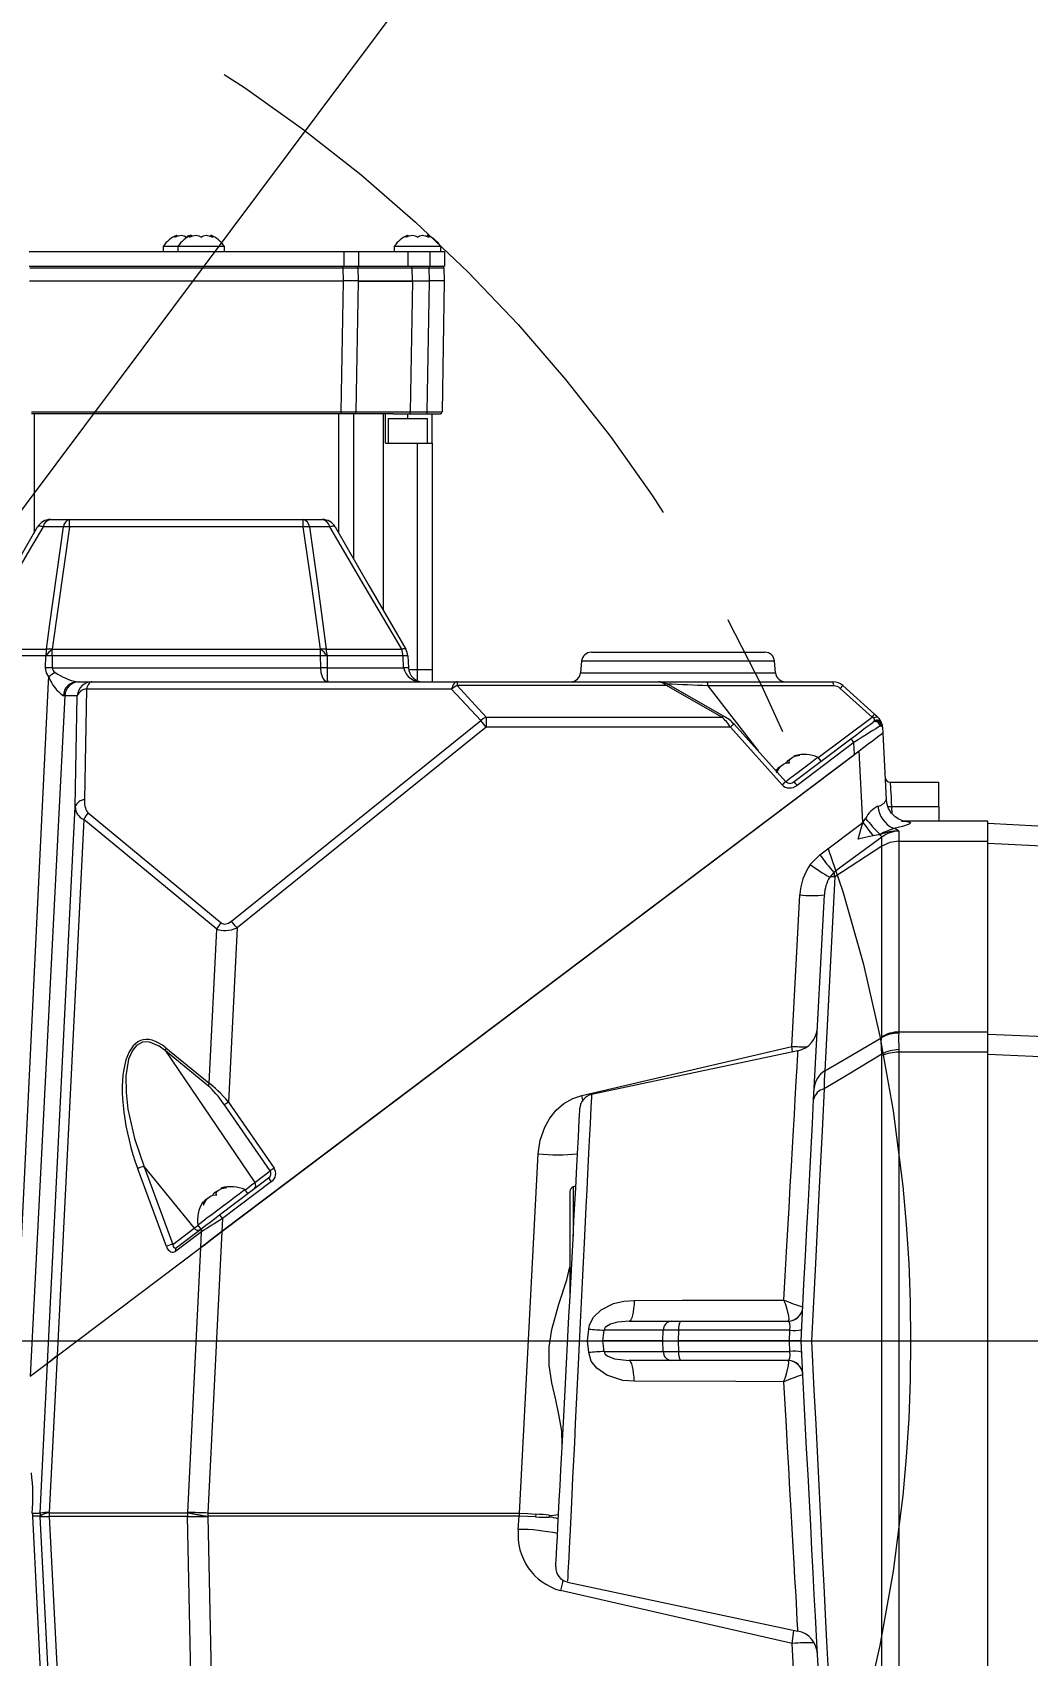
# Model space of a CAD drawing. Header units: millimetres. Extents: x 20 to 768, y 29 to 540.
# Drawn here: x 624.45 to 644.69, y 371.8 to 404.8 of the extents above; entities that cross this region are included whole.
import ezdxf

# ---------------------------------------------------------------- set-up
doc = ezdxf.new("R2010")
doc.units = ezdxf.units.MM
doc.linetypes.add('CENTERX2', pattern=[20.32, 12.7, -2.54, 2.54, -2.54])
doc.styles.add('SLDTEXTSTYLE0', font='TXT', dxfattribs={"width": 0.605})
doc.dimstyles.new('SLDDIMSTYLE1', dxfattribs={"dimtxt": 3.5, "dimasz": 3.5, "dimexe": 0, "dimexo": 0.0625, "dimgap": 0.875, "dimtad": 1, "dimtoh": 1, "dimdec": 4, "dimlfac": 10, "dimzin": 12, "dimdsep": 46, "dimtxsty": 'SLDTEXTSTYLE0', "dimsah": 1, "dimcen": 0.09, "dimadec": 1, "dimazin": 0, "dimtfac": 1, "dimtdec": 3, "dimtofl": 0, "dimtmove": 0, "dimatfit": 3, "dimfxl": 1, "dimfrac": 2, "dimtolj": 1, "dimtzin": 12, "dimarcsym": 0})
doc.dimstyles.new('SLDDIMSTYLE2', dxfattribs={"dimtxt": 3.5, "dimasz": 3.5, "dimexe": 0, "dimexo": 0.0625, "dimgap": 0.875, "dimtad": 1, "dimtoh": 1, "dimlfac": 10, "dimrnd": 1e-09, "dimzin": 12, "dimdsep": 46, "dimtxsty": 'SLDTEXTSTYLE0', "dimsah": 1, "dimcen": 0, "dimadec": 0, "dimazin": 0, "dimtfac": 1, "dimtdec": 3, "dimtofl": 0, "dimtmove": 0, "dimatfit": 3, "dimfxl": 1, "dimfrac": 2, "dimtolj": 1, "dimtzin": 12, "dimarcsym": 0})
doc.dimstyles.new('SLDDIMSTYLE3', dxfattribs={"dimtxt": 3.5, "dimasz": 3.5, "dimexe": 0, "dimexo": 0.0625, "dimgap": 0.875, "dimtad": 1, "dimtoh": 1, "dimlfac": 10, "dimrnd": 1e-09, "dimzin": 12, "dimdsep": 46, "dimtxsty": 'SLDTEXTSTYLE0', "dimsah": 1, "dimcen": 0, "dimadec": 0, "dimazin": 0, "dimtfac": 1, "dimtdec": 3, "dimtofl": 0, "dimtmove": 0, "dimatfit": 3, "dimfxl": 1, "dimfrac": 2, "dimtolj": 1, "dimtzin": 12, "dimarcsym": 0})

# ---------------------------------------------------------------- blocks, each defined once
blk = doc.blocks.new('*D16')
at = {"color": 7, "linetype": 'Continuous', "lineweight": 0, "transparency": 16777216}
for p, q in [((463.857, 404.246), (457.23, 405.414)), ((668.128, 378.198), (768.307, 378.198))]:
    blk.add_line(p, q, dxfattribs=at)
blk.add_arc((611.578, 378.198), 155.229, 0, 170, dxfattribs=at)
for points in [[(458.707, 405.154), (459.883, 408.494), (458.825, 408.693)], [(766.807, 378.198), (767.306, 381.704), (766.229, 381.692)]]:
    blk.add_solid(points, dxfattribs=at)
at = {"color": 7, "linetype": 'Continuous', "lineweight": 0, "transparency": 16777216, "char_height": 3.5, "attachment_point": 1, "rotation": 355, "style": 'SLDTEXTSTYLE0'}
for s, insert in [('170', (620.444, 537.784)), ('%%d', (628.434, 537.075))]:
    blk.add_mtext(s, dxfattribs=dict(at, insert=insert))
blk = doc.blocks.new('*D17')
at = {"color": 7, "linetype": 'Continuous', "lineweight": 0, "transparency": 16777216}
for p, q in [((668.128, 378.198), (767.702, 378.198)), ((463.857, 352.151), (457.826, 351.088))]:
    blk.add_line(p, q, dxfattribs=at)
blk.add_arc((611.578, 378.198), 154.624, 190, 0, dxfattribs=at)
for points in [[(766.202, 378.198), (765.624, 374.705), (766.701, 374.693)], [(459.303, 351.348), (459.421, 347.809), (460.479, 348.008)]]:
    blk.add_solid(points, dxfattribs=at)
at = {"color": 7, "linetype": 'Continuous', "lineweight": 0, "transparency": 16777216, "char_height": 3.5, "attachment_point": 1, "rotation": 5, "style": 'SLDTEXTSTYLE0'}
for s, insert in [('%%d', (627.595, 228.914)), ('170', (619.604, 228.225))]:
    blk.add_mtext(s, dxfattribs=dict(at, insert=insert))
blk = doc.blocks.new('*D18')
at = {"color": 7, "linetype": 'Continuous', "lineweight": 0, "transparency": 16777216}
blk.add_line((701.455, 498.291), (611.578, 378.198), dxfattribs=at)
blk.add_solid([(701.455, 498.291), (698.927, 495.811), (699.789, 495.166)], dxfattribs=at)
at = {"color": 7, "linetype": 'Continuous', "lineweight": 0, "transparency": 16777216, "char_height": 3.5, "attachment_point": 1, "rotation": 53.189, "style": 'SLDTEXTSTYLE0'}
for s, insert in [('1500', (650.717, 438.022)), ('R', (648.641, 435.249))]:
    blk.add_mtext(s, dxfattribs=dict(at, insert=insert))
blk = doc.blocks.new('*D19')
at = {"color": 7, "linetype": 'Continuous', "lineweight": 0, "transparency": 16777216}
for q in [(611.578, 378.198), (656.3, 316.032)]:
    blk.add_line((640.45, 338.064), q, dxfattribs=at)
blk.add_solid([(640.45, 338.064), (642.057, 334.909), (642.931, 335.538)], dxfattribs=at)
at = {"color": 7, "linetype": 'Continuous', "lineweight": 0, "transparency": 16777216, "char_height": 3.5, "attachment_point": 1, "rotation": 305.7305, "style": 'SLDTEXTSTYLE0'}
for s, insert in [('R', (649.988, 332.528)), ('494.4', (652.011, 329.716))]:
    blk.add_mtext(s, dxfattribs=dict(at, insert=insert))
blk = doc.blocks.new('SW_CENTERMARKSYMBOL_3')
at = {"color": 0, "linetype": 'Continuous', "lineweight": 0}
blk.add_line((0.7, 0), (56.55, 0), dxfattribs=at)

msp = doc.modelspace()

# ---------------------------------------------------------------- linework, layer by layer
at = {"color": 7, "linetype": 'Continuous', "lineweight": 15}
for p, q in [((627.381195, 400.654289), (627.381195, 400.675855)), ((627.681195, 400.654289), (627.681195, 400.675855)), ((628.07509, 400.675855), (628.07509, 400.65494)), ((632.081195, 400.654289), (632.081195, 400.675855)), ((632.475092, 400.675855), (632.475092, 400.65494)), ((624.378144, 400.348484), (630.778143, 400.348484)), ((627.103143, 400.448484), (627.103143, 400.348484)), ((627.403143, 400.448484), (627.103143, 400.448484)), ((627.403143, 400.448484), (627.403143, 400.348484)), ((628.353143, 400.448484), (627.403143, 400.448484)), ((628.353143, 400.348484), (628.353143, 400.448484)), ((630.778143, 400.348484), (630.778143, 400.048485)), ((630.778143, 400.348484), (631.078142, 400.348484)), ((631.078142, 400.348484), (631.078142, 400.048485)), ((631.078142, 400.348484), (632.078143, 400.348484)), ((631.803143, 400.448484), (631.803143, 400.348484)), ((632.753143, 400.448484), (631.803143, 400.448484)), ((632.078143, 400.348484), (632.078143, 400.048485)), ((632.078143, 400.348484), (632.528143, 400.348484)), ((632.528143, 400.348484), (632.528143, 400.048485)), ((632.528143, 400.348484), (632.828144, 400.348484)), ((632.753143, 400.348484), (632.753143, 400.448484)), ((632.828144, 400.348484), (632.828144, 400.048485)), ((624.378144, 400.048485), (630.778143, 400.048485)), ((630.766173, 400.009532), (624.390112, 400.009532)), ((630.766173, 400.009532), (630.766173, 400.048485)), ((630.772981, 399.749575), (630.766173, 400.009532)), ((630.778143, 400.048485), (631.078142, 400.048485)), ((631.066071, 400.009532), (631.072878, 399.749575)), ((631.078142, 400.048485), (632.078143, 400.048485)), ((632.078143, 400.048485), (632.528143, 400.048485)), ((632.165693, 400.009532), (632.165693, 400.048485)), ((632.165693, 400.009532), (632.172501, 399.749575)), ((632.516173, 400.009532), (632.165693, 400.009532)), ((632.516173, 400.009532), (632.516173, 400.048485)), ((632.522981, 399.749575), (632.516173, 400.009532)), ((632.528143, 400.048485), (632.828144, 400.048485)), ((632.816071, 400.009532), (632.822878, 399.749575)), ((624.383353, 399.749575), (630.772934, 399.749575)), ((630.772934, 399.747393), (624.383353, 399.747393)), ((630.726509, 397.087787), (630.772934, 399.747393)), ((630.772934, 399.747393), (630.772934, 399.749575)), ((631.072888, 399.747393), (631.026464, 397.087787)), ((631.072887, 399.747394), (631.072887, 399.747394)), ((632.17272, 399.747393), (632.126296, 397.087787)), ((632.17272, 399.749575), (632.17272, 399.747393)), ((632.17272, 399.749575), (632.522934, 399.749575)), ((632.522934, 399.747393), (632.17272, 399.747393)), ((632.476509, 397.087787), (632.522934, 399.747393)), ((632.522934, 399.749575), (632.522934, 399.747393)), ((632.822888, 399.747393), (632.776463, 397.087787)), ((624.429776, 397.087787), (630.726509, 397.087787)), ((630.726509, 397.048485), (624.429776, 397.048485)), ((630.726509, 397.087787), (630.726509, 397.048485)), ((630.98647, 397.048485), (630.726509, 397.048485)), ((630.978144, 397.048485), (630.978144, 394.101096)), ((631.780078, 397.048485), (630.98647, 397.048485)), ((631.628143, 396.448485), (631.628143, 397.048485)), ((631.780689, 397.049485), (631.780078, 397.048485)), ((631.780689, 397.049485), (632.126296, 397.049485)), ((632.126296, 397.049485), (632.126296, 397.087787)), ((632.126296, 397.087787), (632.476509, 397.087787)), ((632.126296, 397.049485), (632.476509, 397.049485)), ((632.139622, 397.048485), (632.438301, 397.048485)), ((632.476509, 397.049485), (632.476509, 397.087787)), ((632.476509, 397.049485), (632.745359, 397.049485)), ((632.578142, 396.448485), (632.578142, 397.048485)), ((631.678144, 396.948485), (631.678144, 396.448485)), ((631.678144, 396.948485), (632.078143, 396.948485)), ((632.078143, 396.948485), (632.478144, 396.948485)), ((632.478144, 396.448485), (632.478144, 396.948485)), ((631.628143, 396.448485), (632.278143, 396.448485)), ((632.278143, 391.848485), (632.278143, 396.448485)), ((632.278143, 396.448485), (632.578142, 396.448485)), ((632.578142, 396.448485), (632.578142, 391.848485)), ((623.115681, 392.260859), (624.551912, 394.748485)), ((625.074095, 394.748485), (624.661872, 394.748485)), ((624.81172, 394.898484), (625.202762, 394.898484)), ((625.202762, 394.748485), (624.848555, 392.260859)), ((625.202762, 394.748485), (625.202762, 394.898484)), ((625.202762, 394.898484), (629.953523, 394.898484)), ((629.953523, 394.748485), (625.202762, 394.748485)), ((629.953523, 394.748485), (629.953523, 394.898484)), ((629.953523, 394.898484), (630.344566, 394.898484)), ((630.494415, 394.748485), (630.08219, 394.748485)), ((624.717349, 392.12656), (623.173477, 392.12656)), ((623.200301, 392.260859), (624.734772, 392.260859)), ((624.714533, 391.882784), (624.717349, 392.12656)), ((624.848555, 392.12656), (624.845609, 391.882784)), ((624.848555, 392.12656), (624.848555, 392.260859)), ((624.848555, 392.260859), (630.307731, 392.260859)), ((630.307731, 392.12656), (624.848555, 392.12656)), ((630.307731, 392.12656), (630.307731, 392.260859)), ((630.310676, 391.882784), (630.307731, 392.12656)), ((630.421514, 392.260859), (631.955985, 392.260859)), ((630.438936, 392.12656), (630.441754, 391.882784)), ((631.982808, 392.12656), (630.438936, 392.12656)), ((631.995784, 391.882784), (631.982808, 392.12656)), ((635.813903, 392.198485), (639.342383, 392.198485)), ((624.845609, 391.882784), (630.310676, 391.882784)), ((630.441754, 391.882784), (631.995784, 391.882784)), ((632.278143, 391.848485), (632.578142, 391.848485)), ((632.578142, 391.848485), (632.578142, 391.598485)), ((635.614664, 392.015916), (635.594115, 391.781054)), ((639.562169, 391.781054), (639.541623, 392.015916)), ((625.361881, 391.598485), (625.401098, 391.598485)), ((625.401098, 391.598485), (625.657498, 391.598485)), ((625.54432, 391.451252), (625.502791, 389.200382)), ((632.971521, 391.451252), (625.54432, 391.451252)), ((625.657498, 391.598485), (633.084697, 391.598485)), ((633.563865, 390.812554), (632.971521, 391.451252)), ((633.084697, 391.598485), (633.084697, 391.521428)), ((633.084697, 391.598485), (637.189517, 391.598485)), ((633.084697, 391.521428), (633.67704, 390.88273)), ((637.339136, 391.521428), (633.084697, 391.521428)), ((637.252173, 391.580173), (637.189517, 391.598485)), ((637.189517, 391.598485), (638.16928, 391.598485)), ((638.468764, 390.88273), (637.339136, 391.521428)), ((638.517982, 390.895464), (637.388355, 391.534163)), ((638.16928, 391.598485), (640.727499, 391.598485)), ((640.741742, 391.515776), (638.183526, 391.515776)), ((641.522637, 390.881781), (640.875566, 391.464404)), ((640.928239, 391.521428), (641.575307, 390.938804)), ((625.10192, 391.314186), (625.075867, 391.316002)), ((625.35832, 391.314186), (625.10192, 391.314186)), ((625.316789, 389.063314), (625.35832, 391.314186)), ((628.493454, 386.731301), (633.563865, 390.812554)), ((633.67704, 390.88273), (633.67704, 390.675487)), ((633.67704, 390.88273), (638.468764, 390.88273)), ((639.769411, 389.564335), (638.715527, 390.737093)), ((641.708991, 390.724085), (641.688079, 390.700134)), ((641.724062, 390.746423), (641.708991, 390.724085)), ((633.67704, 390.675487), (628.606631, 386.594233)), ((638.641149, 390.675487), (633.67704, 390.675487)), ((639.695031, 389.502727), (638.641149, 390.675487)), ((639.937321, 389.568021), (641.093338, 390.439479)), ((641.736433, 390.675487), (641.742832, 390.553404)), ((641.742832, 390.553404), (641.813496, 389.205043)), ((641.262493, 390.191303), (628.299529, 380.419221)), ((628.299529, 380.419221), (641.166425, 390.118882)), ((641.153536, 390.36486), (639.997518, 389.493402)), ((640.485794, 389.981484), (640.425596, 390.061336)), ((641.166425, 390.118882), (641.153536, 390.36486)), ((641.338694, 388.737318), (641.262493, 390.191303)), ((639.601729, 389.788778), (639.58191, 389.815065)), ((641.889888, 389.558105), (642.878142, 389.558105)), ((642.878142, 389.058105), (642.878142, 389.558105)), ((624.753964, 377.746411), (625.316789, 389.063314)), ((625.489542, 388.800403), (624.947031, 377.891954)), ((628.192827, 386.568581), (625.489542, 388.800403)), ((625.582336, 388.931553), (628.28562, 386.699731)), ((641.338694, 388.737318), (641.39275, 388.822444)), ((642.878142, 389.058105), (641.921333, 389.058105)), ((643.878144, 388.765484), (642.182091, 388.765484)), ((642.878142, 389.058105), (642.878142, 388.765484)), ((643.878144, 388.358402), (643.878144, 388.765484)), ((640.459788, 388.083736), (641.338694, 388.737318)), ((641.689986, 388.496115), (641.542572, 388.469239)), ((641.723177, 388.257317), (641.723177, 388.441173)), ((642.067323, 388.561989), (642.067323, 388.358402)), ((646.054769, 388.601414), (643.878144, 388.715486)), ((640.266127, 387.884359), (640.459788, 388.083736)), ((641.723177, 388.257317), (640.766499, 387.633275)), ((641.723177, 384.377297), (641.723177, 388.257317)), ((642.067323, 388.358402), (642.067323, 384.478387)), ((642.067323, 388.358402), (643.878144, 388.358402)), ((643.878144, 384.478387), (643.878144, 388.358402)), ((645.665664, 388.224749), (643.878144, 388.312023)), ((640.766499, 387.633275), (640.559781, 383.688821)), ((640.746576, 387.7204), (640.661991, 387.624688)), ((639.89259, 384.185448), (640.053952, 387.264396)), ((640.347255, 383.333416), (640.553266, 387.264396)), ((628.037092, 383.437166), (628.192827, 386.568581)), ((628.606631, 386.594233), (628.430513, 383.052973)), ((642.067323, 384.478387), (643.878144, 384.478387)), ((643.878144, 384.065987), (643.878144, 384.478387)), ((627.161485, 384.154989), (628.037092, 383.437166)), ((635.618654, 383.188068), (639.89259, 384.185448)), ((628.027664, 383.37765), (627.152057, 384.095474)), ((627.152057, 384.095474), (628.970249, 381.419212)), ((640.016032, 384.098065), (635.816525, 383.205433)), ((640.37641, 383.88977), (640.37641, 383.889739)), ((641.723177, 383.99932), (641.721881, 384.029589)), ((642.066026, 384.119221), (642.067323, 384.065987)), ((643.878144, 384.065987), (642.067323, 384.065987)), ((643.878144, 368.648485), (643.878144, 384.065987)), ((645.493845, 383.949392), (643.878144, 384.022706)), ((629.281778, 381.654057), (628.352429, 382.99543)), ((628.430513, 383.052973), (629.359863, 381.7116)), ((634.349895, 374.696686), (634.73275, 382.001982)), ((627.171433, 380.11559), (626.588676, 381.695617)), ((626.715269, 381.73864), (627.298026, 380.158613)), ((626.715269, 381.73864), (627.737621, 380.489999)), ((628.252544, 380.759496), (629.248242, 381.510099)), ((628.970249, 381.419212), (629.281778, 381.654057)), ((629.308439, 381.43548), (628.31274, 380.684877)), ((628.827352, 381.192813), (628.767155, 381.272665)), ((635.378144, 381.232876), (635.378144, 379.072826)), ((635.497289, 381.346262), (635.443941, 381.326845)), ((627.943285, 381.000107), (627.92347, 381.026394)), ((627.808927, 380.550309), (627.869124, 380.470456)), ((628.31274, 380.684877), (628.299529, 380.419221)), ((627.298026, 380.158613), (627.737621, 380.489999)), ((627.88692, 380.417603), (627.364709, 380.023936)), ((627.373168, 380.096582), (627.895381, 380.490249)), ((627.870933, 380.096126), (627.88692, 380.417603)), ((628.299529, 380.419221), (628.014939, 374.696886)), ((624.947031, 377.891954), (627.870933, 380.096126)), ((627.602999, 374.708721), (627.870933, 380.096126)), ((636.582187, 378.598485), (637.443093, 378.598485)), ((637.443093, 378.598485), (637.629801, 378.598485)), ((637.629801, 378.598485), (639.814416, 378.598485)), ((635.734402, 378.198485), (635.761528, 378.436218)), ((635.761528, 377.960751), (635.734402, 378.198485)), ((635.734402, 378.198485), (636.050389, 378.198485)), ((637.26565, 378.198485), (636.050389, 378.198485)), ((637.277195, 378.415916), (636.072316, 378.415916)), ((637.26565, 378.198485), (637.277195, 378.415916)), ((637.26565, 378.198485), (637.576834, 378.198485)), ((637.277195, 377.981053), (637.26565, 378.198485)), ((637.588376, 378.415916), (637.576834, 378.198485)), ((639.841238, 378.198485), (637.576834, 378.198485)), ((637.576834, 378.198485), (637.588376, 377.981053)), ((639.852631, 378.415916), (637.588376, 378.415916)), ((639.841238, 378.198485), (639.852631, 378.415916)), ((639.852631, 377.981053), (639.841238, 378.198485)), ((640.078143, 378.198485), (639.841238, 378.198485)), ((640.078143, 378.198485), (640.29204, 378.198485)), ((624.947031, 377.891954), (624.78872, 374.708721)), ((636.072316, 377.981053), (637.277195, 377.981053)), ((637.588376, 377.981053), (639.852631, 377.981053)), ((624.399768, 377.479401), (624.753964, 377.746411)), ((624.602302, 374.696886), (624.753964, 377.746411)), ((637.443093, 377.798485), (636.582187, 377.798485)), ((637.629801, 377.798485), (637.443093, 377.798485)), ((639.814416, 377.798485), (637.629801, 377.798485)), ((624.445886, 374.696886), (624.602302, 374.696886)), ((624.445886, 374.634083), (624.623016, 371.082784)), ((624.602302, 374.634083), (624.445886, 374.634083)), ((624.602662, 374.628142), (624.602302, 374.634083)), ((624.784333, 371.082784), (624.602662, 374.628142)), ((627.60154, 374.628142), (624.788572, 374.628142)), ((624.788572, 374.628142), (624.970243, 371.082784)), ((624.78872, 374.708721), (624.78908, 374.702781)), ((624.78908, 374.702781), (627.602049, 374.702781)), ((627.675669, 371.082784), (627.60154, 374.628142)), ((627.602049, 374.702781), (627.602999, 374.708721)), ((628.014939, 374.634083), (628.013987, 374.628142)), ((628.013987, 374.628142), (628.088116, 371.082784)), ((628.014939, 374.696886), (634.342227, 374.696886)), ((628.014939, 374.696886), (628.014939, 374.634083)), ((634.342227, 374.634083), (628.014939, 374.634083)), ((634.328136, 374.365219), (634.342227, 374.634083)), ((634.342227, 374.696886), (634.342227, 374.634083)), ((634.342227, 374.696886), (634.349895, 374.696685)), ((634.681549, 374.676429), (634.678567, 374.619533)), ((635.326474, 373.2957), (640.014997, 372.299124)), ((639.901141, 372.048387), (635.186442, 373.120548)), ((639.941812, 371.272317), (639.901141, 372.048387))]:
    msp.add_line(p, q, dxfattribs=at)
at = {"color": 8, "linetype": 'Continuous', "lineweight": 15}
for p, q in [((632.822888, 399.747393), (632.820753, 399.74742)), ((624.478142, 397.048485), (624.478142, 394.620712)), ((630.678143, 394.620712), (630.678143, 397.048485)), ((631.578143, 397.048485), (631.578143, 393.061865)), ((632.078143, 396.948485), (632.078143, 397.048485)), ((632.099241, 391.848485), (632.278143, 391.848485)), ((632.278143, 391.622866), (632.278143, 391.848485)), ((635.594115, 391.781054), (639.562169, 391.781054)), ((639.541623, 392.015916), (635.614664, 392.015916)), ((638.183526, 391.515776), (639.205486, 390.19187)), ((640.428749, 390.057157), (641.522637, 390.881781)), ((641.921333, 389.058105), (641.928766, 388.916303)), ((639.906061, 384.07469), (639.89259, 384.185448)), ((641.723177, 368.756993), (641.723177, 383.99932)), ((642.067323, 384.065987), (642.067323, 368.648485)), ((635.641116, 383.093959), (635.618654, 383.188068)), ((635.443941, 381.326845), (635.443941, 380.328326)), ((627.737621, 380.489999), (627.812079, 380.546129))]:
    msp.add_line(p, q, dxfattribs=at)
at = {"color": 7, "linetype": 'Continuous', "lineweight": 15, "flags": 128}
for points in [[(627.381179, 400.675901), (627.381194, 400.675916), (627.373158, 400.668586), (627.351171, 400.648316), (627.339986, 400.637826)], [(627.339986, 400.637826), (627.409159, 400.66546), (627.479212, 400.675916), (627.530107, 400.668586), (627.567532, 400.648316), (627.578143, 400.637826)], [(627.681178, 400.675901), (627.681195, 400.675916), (627.673158, 400.668586), (627.65117, 400.648316), (627.639985, 400.637826)], [(627.639985, 400.637826), (627.709158, 400.66546), (627.779211, 400.675916), (627.830108, 400.668586), (627.867532, 400.648316), (627.878143, 400.637826)], [(627.878143, 400.637826), (627.91756, 400.66546), (627.976159, 400.675916), (628.035091, 400.668586), (628.094504, 400.648316), (628.1163, 400.637826)], [(628.1163, 400.637826), (628.086546, 400.66546), (628.075092, 400.675916), (628.075202, 400.675815)], [(632.081178, 400.675901), (632.081195, 400.675916), (632.073158, 400.668586), (632.05117, 400.648316), (632.039985, 400.637826)], [(632.039985, 400.637826), (632.109158, 400.66546), (632.179211, 400.675916), (632.230108, 400.668586), (632.267532, 400.648316), (632.278143, 400.637826)], [(632.278143, 400.637826), (632.31756, 400.66546), (632.376159, 400.675916), (632.435091, 400.668586), (632.494504, 400.648316), (632.5163, 400.637826)], [(632.5163, 400.637826), (632.486546, 400.66546), (632.475092, 400.675916), (632.475202, 400.675815)], [(630.77299, 399.747393), (630.772989, 399.747666), (630.772987, 399.747939), (630.772987, 399.748212), (630.772986, 399.748484), (630.772984, 399.748757), (630.772983, 399.74903), (630.772981, 399.749302), (630.772981, 399.749575)], [(632.172501, 399.749575), (632.172501, 399.749302), (632.172503, 399.74903), (632.172504, 399.748757), (632.172506, 399.748484), (632.172507, 399.748212), (632.172507, 399.747939), (632.172509, 399.747666), (632.17251, 399.747393)], [(632.522981, 399.749575), (632.522981, 399.749302), (632.522983, 399.74903), (632.522984, 399.748757), (632.522986, 399.748484), (632.522987, 399.748212), (632.522987, 399.747939), (632.522989, 399.747666), (632.52299, 399.747393)], [(624.661872, 394.748485), (624.454444, 394.396941), (623.200301, 392.260859)], [(624.661872, 394.748485), (624.640616, 394.75436), (624.621153, 394.758602), (624.603689, 394.761165), (624.588405, 394.762022), (624.575463, 394.761165), (624.565, 394.758602), (624.557121, 394.75436), (624.551912, 394.748485)], [(624.734772, 392.260859), (624.801673, 392.776663), (625.074095, 394.748485)], [(630.307731, 392.260859), (630.131373, 393.542581), (629.953523, 394.748485)], [(630.08219, 394.748485), (630.252144, 393.542581), (630.421514, 392.260859)], [(630.604373, 394.748485), (630.599165, 394.75436), (630.591287, 394.758602), (630.580822, 394.761165), (630.56788, 394.762022), (630.552598, 394.761165), (630.535134, 394.758602), (630.515671, 394.75436), (630.494415, 394.748485)], [(631.955985, 392.260859), (631.194993, 393.558902), (630.494415, 394.748485)], [(630.604373, 394.748485), (631.291178, 393.558902), (632.040605, 392.260859)], [(632.040605, 392.260859), (632.036691, 392.265249), (632.030741, 392.26841), (632.0228, 392.270317), (632.012932, 392.270953), (632.001217, 392.270317), (631.987746, 392.26841), (631.972629, 392.265249), (631.955985, 392.260859)], [(632.080385, 392.12656), (632.086929, 392.001727), (632.093162, 391.882784)], [(624.778821, 391.696242), (624.731925, 391.782359), (624.714533, 391.882784)], [(630.44539, 391.598485), (630.444876, 391.598486), (630.400114, 391.616465), (630.359884, 391.667827), (630.345726, 391.69784), (630.3214, 391.781538), (630.310788, 391.878694), (630.310676, 391.882784)], [(624.075968, 377.235307), (624.269882, 381.209634), (624.774096, 391.598485), (624.778821, 391.696242)], [(625.657498, 391.598485), (625.640507, 391.59597), (625.623802, 391.588468), (625.607661, 391.576106), (625.592356, 391.559091), (625.578142, 391.537706), (625.565258, 391.51231), (625.553921, 391.483332), (625.54432, 391.451252)], [(633.084697, 391.598485), (633.067707, 391.59597), (633.051001, 391.588468), (633.03486, 391.576106), (633.019555, 391.559091), (633.005341, 391.537706), (632.992457, 391.51231), (632.98112, 391.483332), (632.971521, 391.451252)], [(637.388355, 391.534163), (637.362001, 391.548319), (637.282879, 391.581445)], [(625.10192, 391.314186), (624.589223, 381.209634), (624.399768, 377.479401)], [(641.093338, 390.439479), (641.186613, 390.509793), (641.276303, 390.577406), (641.359014, 390.639757), (641.431609, 390.694483), (641.491342, 390.739512), (641.535947, 390.773138)], [(641.558192, 390.857073), (641.570109, 390.866595), (641.582039, 390.874609), (641.593677, 390.880909), (641.604716, 390.88533), (641.614876, 390.887759), (641.623891, 390.888133), (641.631526, 390.886442), (641.637585, 390.88273)], [(641.575307, 390.938804), (641.596812, 390.919442), (641.617713, 390.900622), (641.637585, 390.88273)], [(641.742832, 390.553404), (641.733608, 390.546451), (641.706294, 390.52586), (641.661933, 390.492418), (641.602224, 390.447407), (641.529453, 390.39255), (641.446409, 390.329948), (641.356272, 390.261998), (641.262493, 390.191303)], [(640.425596, 390.061336), (640.414268, 390.052796), (640.373814, 390.0223), (640.306509, 389.971562), (640.216583, 389.903771), (640.109685, 389.823187), (639.992532, 389.734871), (639.872486, 389.644375), (639.76816, 389.565729)], [(639.846206, 389.949249), (639.839232, 389.993828), (639.859185, 390.027832), (639.900735, 390.059698), (639.955539, 390.084342), (640.022144, 390.10192), (640.055478, 390.107008)], [(640.055478, 390.107008), (639.981491, 390.101072), (639.946697, 390.093802), (639.93477, 390.085354), (639.937684, 390.083263)], [(639.564979, 389.802601), (639.567989, 389.808317), (639.579395, 389.817455), (639.584092, 389.804324), (639.583198, 389.771553)], [(639.581141, 389.749431), (639.624197, 389.831728), (639.669836, 389.885092), (639.723051, 389.925751), (639.77454, 389.947893), (639.824552, 389.952962), (639.846206, 389.949249)], [(641.889888, 389.558105), (641.890493, 389.548498), (641.892282, 389.520045), (641.89519, 389.47384), (641.8991, 389.411658), (641.903866, 389.33589), (641.909302, 389.249446), (641.9152, 389.15565), (641.921333, 389.058105)], [(642.181191, 388.762343), (642.182732, 388.762217), (642.164842, 388.765663), (642.125732, 388.777137), (642.067808, 388.802589), (641.994593, 388.850671), (641.920698, 388.924347), (641.860274, 389.020459), (641.822932, 389.13158), (641.817341, 389.205548)], [(642.121244, 388.76508), (642.229885, 388.760393), (642.309952, 388.740282), (642.279572, 388.703586), (642.13976, 388.654988), (641.965685, 388.616673)], [(641.723177, 388.441173), (640.918389, 387.847881), (640.746576, 387.7204)], [(641.237924, 388.399755), (641.31105, 388.643994), (641.338694, 388.737318)], [(641.542572, 388.469239), (641.469694, 388.454593), (641.237924, 388.399755)], [(641.682622, 388.488182), (641.648162, 388.485477), (641.542572, 388.469239)], [(642.067323, 388.358402), (641.886899, 388.332533), (641.723177, 388.257317)], [(642.06611, 384.453651), (642.061961, 384.385829), (642.066026, 384.119221)], [(627.152057, 384.095474), (627.024916, 384.190332), (626.815574, 384.275421), (626.686189, 384.271058), (626.562977, 384.205807), (626.478002, 384.102858), (626.401244, 383.92279), (626.347199, 383.589453), (626.34912, 383.251342), (626.387041, 382.911076), (626.518716, 382.314202), (626.715269, 381.73864)], [(640.559781, 383.688821), (641.014478, 383.952424), (641.721964, 384.363978)], [(641.721881, 384.029589), (641.71142, 384.294499), (641.721964, 384.363978)], [(643.878144, 384.436241), (644.873298, 384.392897), (645.493845, 384.365878)], [(641.721881, 384.029589), (641.014478, 383.603819), (640.547842, 383.323004)], [(640.559781, 383.688821), (640.546406, 383.503314), (640.547842, 383.323004)], [(634.73275, 382.001982), (634.773001, 382.279958), (634.864998, 382.545069), (634.967491, 382.72569), (635.098239, 382.886925), (635.256774, 383.022976), (635.437969, 383.12676), (635.618654, 383.188068)], [(640.547842, 383.323004), (640.505183, 382.469124), (640.473521, 381.835218), (640.440718, 381.178276), (640.406007, 380.482907), (640.370581, 379.773029), (640.331582, 378.991344), (640.29204, 378.198485)], [(640.335316, 383.10564), (640.341342, 383.220601), (640.347255, 383.333416)], [(635.091553, 373.604357), (635.092196, 373.616648), (635.094712, 373.664621), (635.099106, 373.748478), (635.105347, 373.867566), (635.113386, 374.020954), (635.123159, 374.207448), (635.134592, 374.425593), (635.147594, 374.673687), (635.162065, 374.949797), (635.17789, 375.251768), (635.194947, 375.577246), (635.213104, 375.923693), (635.232218, 376.288407), (635.252139, 376.668544), (635.272715, 377.061139), (635.293782, 377.463131), (635.315179, 377.871384), (635.336735, 378.282716), (635.358285, 378.693919), (635.37966, 379.101786), (635.400695, 379.503135), (635.421223, 379.894838), (635.441086, 380.27384), (635.460128, 380.637184), (635.4782, 380.982039), (635.495164, 381.305713), (635.510885, 381.605684), (635.52524, 381.879612), (635.538119, 382.12536), (635.549422, 382.341013), (635.559059, 382.524888), (635.566953, 382.675552), (635.573048, 382.79183), (635.577292, 382.872815), (635.579653, 382.917875), (635.580178, 382.927874)], [(640.078143, 378.198485), (640.108425, 378.776285), (640.138635, 379.352762), (640.168623, 379.924936), (640.198228, 380.489854), (640.2273, 381.044598), (640.25569, 381.586303), (640.283251, 382.112174), (640.309838, 382.619492), (640.335316, 383.10564)], [(628.767155, 381.272665), (628.755826, 381.264124), (628.715372, 381.233628), (628.648067, 381.182891), (628.558141, 381.1151), (628.451242, 381.034515), (628.33409, 380.9462), (628.214044, 380.855704), (628.098648, 380.768713), (627.995152, 380.690693), (627.910059, 380.626546), (627.848716, 380.580303), (627.814979, 380.55487), (627.808927, 380.550309)], [(627.922701, 380.96076), (627.965756, 381.043056), (628.011394, 381.096421), (628.06461, 381.137079), (628.116098, 381.159222), (628.16611, 381.164291), (628.187766, 381.160578)], [(628.187766, 381.160578), (628.18079, 381.205157), (628.200744, 381.239161), (628.242295, 381.271027), (628.297098, 381.295671), (628.363704, 381.313249), (628.397036, 381.318336)], [(628.397036, 381.318336), (628.32305, 381.312401), (628.288253, 381.305131), (628.276329, 381.296683), (628.279242, 381.294592)], [(627.906537, 381.013929), (627.909549, 381.019645), (627.920953, 381.028784), (627.92565, 381.015653), (627.924741, 380.982336), (627.922701, 380.96076)], [(627.895381, 380.490249), (627.972769, 380.548588), (628.060221, 380.614514), (628.154606, 380.685665), (628.252544, 380.759496)], [(627.870933, 380.096126), (627.963798, 380.166133), (628.068741, 380.245243), (628.182002, 380.330624), (628.299529, 380.419221)], [(628.299529, 380.419221), (628.182002, 380.330624), (628.068741, 380.245243), (627.963798, 380.166133), (627.870933, 380.096126)], [(635.2213, 376.080078), (635.210452, 376.362981), (635.16208, 376.665435), (635.088668, 376.997931), (635.012563, 377.346238), (634.958707, 377.707228), (634.955633, 378.068853), (635.008972, 378.428463), (635.155565, 378.945792), (635.312087, 379.441559), (635.378144, 379.705866)], [(635.761528, 378.436218), (635.778027, 378.52188), (635.858213, 378.681096), (636.014849, 378.831646), (636.264234, 378.954984), (636.472981, 379.004849), (636.686144, 379.021002)], [(636.686144, 379.021002), (636.681652, 378.935285), (636.674056, 378.854661), (636.663592, 378.781647), (636.650586, 378.718523), (636.635447, 378.667258), (636.618644, 378.629453), (636.600706, 378.606288), (636.582187, 378.598485)], [(636.686144, 379.021002), (637.663851, 379.023737), (639.728579, 379.028921)], [(639.728579, 379.028921), (639.729056, 379.027606), (639.744014, 378.985457), (639.753181, 378.958728), (639.767546, 378.915202), (639.789755, 378.842569), (639.823705, 378.701062), (639.830178, 378.635242), (639.820204, 378.600567)], [(636.582187, 378.598485), (636.342955, 378.578203), (636.205569, 378.539768), (636.121522, 378.492676), (636.096545, 378.468415), (636.08006, 378.44278), (636.072316, 378.415916)], [(640.430549, 371.474153), (640.412274, 371.822874), (640.392504, 372.200123), (640.371332, 372.604122), (640.348855, 373.032966), (640.325186, 373.484636), (640.300429, 373.957002), (640.274707, 374.44784), (640.248135, 374.954837), (640.220842, 375.475603), (640.192959, 376.007685), (640.164611, 376.548577), (640.135935, 377.095729), (640.107069, 377.646563), (640.078143, 378.198485)], [(640.29204, 378.198485), (640.341926, 377.198272), (640.376631, 376.502693), (640.4111, 375.811999), (640.445578, 375.121334), (640.4793, 374.446026), (640.510637, 373.818659), (640.540782, 373.215277), (640.569905, 372.632497), (640.597308, 372.084209), (640.621686, 371.596609), (640.64405, 371.149364), (640.664474, 370.740966), (640.682418, 370.38225), (640.697068, 370.089326), (640.709117, 369.848487), (640.718538, 369.660254), (640.724996, 369.53116), (640.727917, 369.472814), (640.728897, 369.453195)], [(624.753964, 377.746411), (624.771272, 377.759458), (624.81027, 377.788858), (624.869565, 377.833556), (624.947031, 377.891954)], [(624.947031, 377.891954), (624.869565, 377.833556), (624.81027, 377.788858), (624.771272, 377.759458), (624.753964, 377.746411)], [(636.686144, 377.375967), (636.456512, 377.39478), (636.127827, 377.498205), (635.922099, 377.642393), (635.812647, 377.789011), (635.761528, 377.960751)], [(636.072316, 377.981053), (636.079269, 377.955939), (636.096569, 377.928525), (636.138453, 377.891881), (636.285493, 377.831378), (636.582187, 377.798485)], [(636.686144, 377.375967), (636.681652, 377.461684), (636.674056, 377.542308), (636.663592, 377.615322), (636.650586, 377.678446), (636.635447, 377.729711), (636.618644, 377.767516), (636.600706, 377.790681), (636.582187, 377.798485)], [(639.728579, 377.368048), (639.729056, 377.369363), (639.744014, 377.411512), (639.753181, 377.438241), (639.767546, 377.481767), (639.789755, 377.5544), (639.823705, 377.695908), (639.830178, 377.761727), (639.820204, 377.796402)], [(639.728579, 377.368048), (638.750816, 377.37041), (636.686144, 377.375967)], [(634.678567, 374.619533), (634.514349, 374.625965), (634.342227, 374.634083)], [(634.349895, 374.696685), (634.5194, 374.687083), (634.681549, 374.676429)]]:
    msp.add_lwpolyline(points, dxfattribs=at)
at = {"color": 8, "linetype": 'Continuous', "lineweight": 15, "flags": 128}
for points in [[(641.921333, 389.058105), (641.901851, 389.057084), (641.883117, 389.056102), (641.865853, 389.055197), (641.850719, 389.054404), (641.848696, 389.054298)], [(639.728579, 379.028921), (639.756528, 379.521086), (639.784152, 380.007623), (639.810068, 380.464127), (639.83512, 380.905502), (639.859814, 381.340637), (639.883232, 381.753335), (639.904592, 382.129798), (639.924437, 382.479614), (639.943132, 382.809143), (639.959938, 383.105452), (639.974317, 383.358976), (639.986703, 383.577406), (639.997274, 383.763824), (640.005568, 383.910088), (640.011374, 384.012447), (640.014935, 384.075272), (640.016225, 384.098041), (640.016187, 384.097351)], [(635.817223, 383.202155), (635.814378, 383.144549), (635.810247, 383.060874), (635.804347, 382.941359), (635.788137, 382.612961), (635.777498, 382.397415), (635.765283, 382.149966), (635.737688, 381.590788), (635.721733, 381.267471), (635.704576, 380.919732), (635.668679, 380.192126), (635.649194, 379.797105), (635.629009, 379.387872), (635.588846, 378.573414), (635.568019, 378.151014), (635.547077, 377.726246), (635.507186, 376.916965), (635.487374, 376.514974), (635.468047, 376.122777), (635.432956, 375.41059), (635.41641, 375.074713), (635.400893, 374.759716), (635.374576, 374.225427), (635.363168, 373.993775), (635.353217, 373.791708), (635.338626, 373.49542), (635.333631, 373.39398), (635.330356, 373.327445), (635.329491, 373.309896)], [(628.770307, 381.268486), (628.811014, 381.299173), (628.904023, 381.369288), (628.970249, 381.419212)], [(640.01596, 372.303648), (640.016088, 372.301341), (640.014071, 372.336932), (640.009812, 372.41204), (640.003327, 372.526427), (639.994365, 372.684442), (639.98316, 372.882039), (639.970187, 373.110822), (639.955256, 373.374056), (639.937956, 373.67908), (639.918819, 374.016412), (639.898566, 374.373424), (639.876846, 374.756227), (639.853117, 375.174341), (639.82817, 375.613912), (639.804528, 376.030401), (639.780167, 376.459531), (639.754594, 376.909934), (639.728579, 377.368048)], [(635.235682, 373.332078), (635.225322, 373.287841), (635.186442, 373.120548)], [(639.901141, 372.048387), (639.925897, 372.257698), (639.933002, 372.316552)]]:
    msp.add_lwpolyline(points, dxfattribs=at)
at = {"color": 7, "linetype": 'CENTERX2', "lineweight": 0}
for radius in [49.44, 30.73]:
    msp.add_circle((611.578143, 378.198485), radius, dxfattribs=at)
msp.add_arc((611.578143, 378.198485), 150, 190, 170, dxfattribs=at)
at = {"color": 7, "linetype": 'Continuous', "lineweight": 15}
for centre, radius, start, end in [((627.604626, 400.119069), 0.6, 111.8927295, 146.699823), ((627.904626, 400.119069), 0.6, 111.8927295, 146.699823), ((627.666024, 400.556553), 0.119701, 82.7187461, 137.2372224), ((627.85166, 400.119069), 0.6, 33.300177, 68.1527185), ((632.304626, 400.119069), 0.6, 111.8927295, 146.699823), ((632.25166, 400.119069), 0.6, 33.300177, 68.1527185), ((631.026084, 400.008485), 0.04, 1.5, 90), ((632.776084, 400.008485), 0.04, 1.5, 90), ((631.021817, 399.74824), 0.051078, 359.0502977, 1.4976085), ((632.771817, 399.74824), 0.051078, 359.0502977, 1.4976085), ((630.98647, 397.088485), 0.04, 270, 359), ((632.73647, 397.088485), 0.04, 282.8385681, 359), ((624.81172, 394.598485), 0.3, 90, 150), ((624.844467, 394.715922), 0.185475, 100.1693514, 169.8887348), ((625.245896, 394.7313), 0.172659, 104.4671447, 174.2879991), ((625.138428, 394.211566), 0.540759, 83.1673989, 96.8326011), ((629.910391, 394.731302), 0.172656, 5.7114014, 75.5334549), ((630.017857, 394.211566), 0.540759, 83.1673989, 96.8326011), ((630.344566, 394.598485), 0.3, 30, 90), ((630.311817, 394.715919), 0.185479, 10.1121215, 79.830362), ((625.345913, 391.643716), 0.79261, 128.8654496, 142.4696272), ((625.328351, 392.115575), 0.611101, 166.2467341, 178.9700879), ((624.782952, 386.912421), 5.214551, 89.2791555, 90.7208445), ((624.791664, 391.709519), 0.554268, 84.1085979, 95.8914021), ((630.364623, 391.709536), 0.554251, 84.1084893, 95.8915107), ((629.810311, 391.643661), 0.792692, 37.5307901, 51.1334826), ((630.373334, 386.912619), 5.214354, 89.2791364, 90.7208636), ((629.828116, 392.115599), 0.610919, 1.0280082, 13.7551697), ((631.570623, 392.114063), 0.412374, 1.7365831, 20.8534502), ((632.031597, 391.469704), 0.658665, 85.7520973, 94.2479027), ((631.780797, 392.110859), 0.3, 3, 30), ((635.813902, 391.998485), 0.2, 90, 175), ((639.342384, 391.998485), 0.2, 5, 90), ((624.780071, 386.655828), 5.227367, 89.2816334, 90.7183666), ((625.408894, 390.966336), 0.964238, 121.382807, 130.8015793), ((624.968716, 391.896817), 0.123903, 186.5029378, 239.9999186), ((625.580557, 392.757134), 1.179104, 235.1489612, 259.3120886), ((630.376215, 386.655684), 5.227511, 89.2816451, 90.7183549), ((634.246779, 391.789273), 3.806174, 178.5922067, 182.8732168), ((632.044473, 391.226962), 0.657627, 85.7541037, 94.2458963), ((632.352591, 391.961701), 0.36543, 192.4716975, 276.3094408), ((632.392751, 391.898485), 0.3, 183.0000341, 270.0000484), ((635.394877, 391.798485), 0.2, 270, 355), ((639.761409, 391.798485), 0.2, 185, 270), ((625.534755, 391.980635), 0.80766, 200.6169597, 235.3773069), ((625.36825, 391.306), 0.292554, 91.2473902, 178.040762), ((625.40129, 391.298716), 0.299769, 90.0366722, 177.0418491), ((625.65769, 391.298716), 0.299769, 90.0366722, 177.0418491), ((625.555841, 391.240884), 0.210684, 93.1344869, 159.6396654), ((633.254263, 391.12161), 0.434289, 112.9821639, 130.6204351), ((637.19915, 391.356916), 0.240472, 66.2512383, 92.4494013), ((637.269329, 391.537349), 0.046132, 72.9512092, 111.8322533), ((638.038704, 391.533414), 0.145892, 353.0562594, 26.4888505), ((640.727498, 391.298485), 0.3, 48, 90), ((640.596868, 391.533409), 0.145943, 353.0603451, 26.4807547), ((640.741741, 391.315776), 0.2, 48, 90), ((642.181438, 390.311015), 1.742299, 135.9949521, 138.5479738), ((633.846643, 390.482853), 0.434357, 112.9835707, 130.6190283), ((628.06614, 386.157861), 7.203551, 38.8393369, 40.2531923), ((638.121136, 390.198067), 0.802402, 42.2034581, 60.3584341), ((642.830177, 389.726916), 1.744527, 135.9982314, 138.5479263), ((641.588632, 390.687912), 0.100196, 7.0066333, 121.7233242), ((641.611083, 390.704902), 0.099769, 11.0853434, 125.1419319), ((641.530921, 390.821867), 0.044533, 326.6679826, 52.2381012), ((641.628323, 390.717544), 0.1, 16.7854705, 127.0106732), ((641.437024, 390.659902), 0.299795, 16.7741634, 48.0105055), ((641.422498, 390.696072), 0.28786, 359.0441947, 5.5845098), ((641.436845, 390.659786), 0.3, 3, 16.7854705), ((640.540079, 389.931555), 0.751055, 35.2348395, 42.5537416), ((640.141556, 389.421555), 0.7, 66.0604205, 105.7013326), ((639.715336, 389.735062), 0.150648, 110.7221596, 151.3996646), ((639.940654, 389.82907), 0.210793, 113.7455565, 147.2564903), ((639.85133, 389.658921), 0.125129, 229.1050717, 313.4099415), ((639.384061, 389.060096), 0.751055, 35.2348395, 42.5537416), ((641.889889, 389.658105), 0.1, 183, 270), ((625.514315, 388.990007), 0.21069, 93.1353497, 159.6389591), ((641.598481, 389.296594), 0.233695, 281.1876063, 336.9363568), ((625.91359, 388.598776), 0.469542, 134.8684833, 154.5697109), ((641.864151, 388.590304), 0.52546, 114.7907877, 153.7822237), ((643.328979, 390.28752), 2.428051, 217.1135116, 227.5439906), ((642.174773, 389.106271), 0.532376, 184.1936137, 246.8745196), ((650.718633, 395.659313), 11.657498, 216.4257452, 218.0811393), ((642.02864, 387.724129), 0.838753, 87.3566666, 114.3644349), ((642.094818, 388.11291), 0.557435, 136.5720462, 137.684597), ((642.336447, 389.011247), 0.837308, 218.6600843, 222.9094354), ((642.460684, 387.109169), 1.586692, 108.1779638, 119.060061), ((642.068918, 388.006883), 0.555108, 90.1647245, 128.5235393), ((641.862603, 388.303286), 0.329905, 51.6442791, 71.7924871), ((645.52074, 391.783581), 6.269138, 216.1689362, 220.400342), ((642.860408, 391.407725), 4.375432, 233.6354986, 239.8380572), ((640.741314, 387.308894), 0.325604, 85.5612128, 104.1001754), ((642.152451, 387.997308), 1.432886, 191.1426414, 194.7074591), ((640.303609, 389.657166), 2.405758, 264.0434193, 275.9565807), ((628.616852, 386.366973), 0.469513, 134.8683595, 154.5707023), ((622.986427, 382.068865), 7.215653, 38.8408891, 40.2523808), ((639.912274, 384.587181), 0.5, 281.9906655, 357), ((642.044807, 383.83019), 0.623824, 88.0430964, 121.1662009), ((642.065638, 383.84778), 0.630609, 89.8469128, 122.8924069), ((627.246118, 384.111078), 0.095346, 152.5775395, 189.4194213), ((642.105593, 383.261809), 0.858325, 92.6421203, 116.5543995), ((642.059405, 383.185266), 0.880757, 89.4849181, 112.4420321), ((640.798587, 383.304773), 0.45224, 121.8738736, 176.3686182), ((628.121725, 383.393255), 0.095346, 152.5775395, 189.4194213), ((635.879766, 382.912173), 0.3, 102.1386478, 177), ((640.609114, 383.050515), 0.279293, 102.6728347, 168.6165399), ((629.058246, 382.119416), 1.12498, 123.917266, 128.8588595), ((635.132202, 385.830339), 3.84914, 264.0432987, 275.9567013), ((626.720514, 381.515448), 0.223253, 91.3462915, 126.1947212), ((628.694737, 381.001986), 0.751364, 35.2358397, 42.5516348), ((629.988191, 380.777216), 1.125998, 123.9189489, 128.8561323), ((628.282193, 381.04042), 0.210766, 113.7427255, 147.2585424), ((628.483115, 380.632883), 0.7, 66.0604205, 105.7013326), ((628.891833, 381.362534), 0.096754, 308.7244536, 35.8586241), ((635.478143, 381.232876), 0.1, 110, 180), ((628.502182, 380.647257), 0.7, 148.4007878, 187.960926), ((628.056897, 380.946392), 0.150649, 110.7239858, 151.4004415), ((627.698988, 380.251342), 0.751427, 35.2361512, 42.5513233), ((627.812563, 380.5385), 0.089267, 212.9097588, 298.935463), ((627.942323, 380.447966), 0.063178, 137.9892037, 208.7245177), ((627.303272, 379.935419), 0.223255, 91.3464286, 126.1945842), ((627.420113, 380.0543), 0.063179, 137.9914926, 208.7245479), ((642.880561, 386.806686), 8.392176, 247.9394797, 250.7522375), ((639.814417, 378.898485), 0.3, 270, 357), ((639.815189, 378.899824), 0.299298, 270.9599293, 356.8959597), ((637.459368, 378.417037), 0.182176, 95.1254611, 180.352626), ((637.833157, 378.456359), 0.248099, 145.0501448, 189.3817293), ((636.506704, 387.454597), 9.049113, 265.2764612, 267.2485493), ((639.940371, 379.125523), 0.715011, 262.9514205, 282.086391), ((636.506704, 368.942372), 9.049113, 92.7514507, 94.7235388), ((637.459368, 377.979932), 0.182176, 179.647374, 264.8745389), ((637.833157, 377.94061), 0.248099, 170.6182707, 214.9498552), ((639.940371, 377.271447), 0.715011, 77.913609, 97.0485795), ((639.814417, 377.498485), 0.3, 3, 90), ((639.815189, 377.497145), 0.299298, 3.1040403, 89.0400707), ((642.880561, 369.590283), 8.392176, 109.2477625, 112.0605203), ((620.233396, 375.010337), 4.222052, 355.671033, 6.893464), ((625.045211, 374.665484), 0.600147, 177.0007333, 182.9992667), ((625.202594, 374.665484), 0.601113, 177.0055601, 182.9944399), ((624.739983, 374.002322), 0.708079, 86.0532134, 101.2121885), ((624.801788, 374.405963), 0.30304, 92.47156, 131.1689986), ((624.802152, 374.400015), 0.303048, 92.4720604, 131.1684982), ((624.695617, 376.157851), 1.53253, 266.5226148, 273.4773852), ((625.659135, 374.659537), 0.871129, 177.1545808, 182.0653055), ((628.472104, 374.659537), 0.871129, 177.1545808, 182.0653055), ((627.807764, 383.390271), 8.764555, 268.6517506, 271.3482494), ((629.395278, 383.425734), 8.905369, 258.3832104, 261.0769585), ((629.396486, 383.433121), 8.906837, 258.3834641, 261.0767776), ((627.557499, 365.950094), 8.758745, 87.0062717, 89.7023565), ((636.51974, 374.551564), 1.565186, 176.2598937, 177.7398932), ((634.953168, 374.10762), 0.505676, 68.0117935, 89.7049944), ((635.008155, 375.156832), 0.505674, 264.2949463, 285.9881701), ((635.498171, 374.253785), 1.17533, 174.5595709, 254.6195274), ((634.325579, 370.487954), 3.877265, 78.0705157, 89.9622121), ((635.391142, 373.588657), 0.3, 177, 257.365427), ((639.912274, 371.809788), 0.5, 3, 78.0669274)]:
    msp.add_arc(centre, radius, start, end, dxfattribs=at)
at = {"color": 8, "linetype": 'Continuous', "lineweight": 15}
for centre, radius, start, end in [((637.373094, 391.491662), 0.045157, 70.2485012, 138.7640544), ((622.342901, 34.367549), 357.499345, 87.46042001, 87.59346207), ((638.502731, 390.85294), 0.04518, 70.296187, 138.7492353), ((639.061093, 390.24419), 0.601972, 125.0336467, 134.235896), ((640.116399, 389.069752), 0.604168, 125.0526333, 134.2216749), ((640.308059, 391.820799), 7.646646, 266.8853887, 269.1549509), ((640.225493, 366.984915), 5.07385, 88.6311161, 93.6652019)]:
    msp.add_arc(centre, radius, start, end, dxfattribs=at)
at = {"color": 7, "linetype": 'Continuous', "lineweight": 15}
for centre, major_axis, ratio, start_param, end_param in [((630.765995, 400.008485), (0.300075, 0.001047), 0.003487268, 0.000079143, 1.570190237), ((632.166475, 400.008485), (1.100404, -0.001047), 0.000950863, 1.571507364, 3.141618458), ((632.515995, 400.008485), (0.300075, 0.001047), 0.003487268, 0.000079143, 1.570190237), ((630.872865, 405.479008), (0.100122, 5.729431), 0.043627687, 3.142355049, 3.142545372), ((630.872865, 405.477699), (0.10016, 5.730303), 0.052345254, 3.142355364, 3.142545687), ((630.772838, 399.747175), (0.30004, 0.0024), 0.007994744, 0.000145378, 1.570256472), ((630.772838, 399.747175), (0.30005, 0.000218), 0.000727525, 0.000177094, 1.570288189), ((632.173158, 399.753285), (1.10028, 0.00371), 0.003370391, 3.141669538, 4.711780632), ((632.173158, 399.753285), (1.10027, 0.005892), 0.005351984, 3.141660887, 4.711771981), ((631.713035, 373.394186), (0.460561, 26.355381), 0.043627687, 0.000762396, 0.000952719), ((631.713035, 373.392877), (0.460523, 26.354509), 0.041732212, 0.000762337, 0.00095266), ((632.622865, 405.479008), (0.100122, 5.729431), 0.043627687, 3.142355049, 3.142545372), ((632.622865, 405.477699), (0.10016, 5.730303), 0.052345254, 3.142355364, 3.142545687), ((632.522838, 399.747175), (0.30004, 0.0024), 0.007994744, 0.000145378, 1.570256472), ((632.522838, 399.747175), (0.30005, 0.000218), 0.000727525, 0.000177094, 1.570288189), ((630.72643, 397.088485), (0.300034, -0.000698), 0.002326101, 4.712658378, 6.283150118), ((632.126644, 397.088485), (1.10018, 0.000698), 0.000634329, 3.141581179, 4.712072919), ((632.47643, 397.088485), (0.300034, -0.000698), 0.002326101, 4.712658378, 6.283150118), ((637.35627, 391.298485), (-0.209206, 0.288818), 0.387859334, 5.276260112, 5.658097366), ((638.485898, 390.659786), (-0.209206, 0.288818), 0.387859334, 4.490861949, 5.276260112), ((641.50047, 390.871625), (0.09227, -0.05531), 0.188473288, 1.012482913, 1.442247913), ((641.152216, 390.358632), (0.581515, 0.368346), 0.006618006, 0.394716477, 1.564335661), ((641.143759, 390.519992), (0.592802, 0.143228), 0.22177477, 0.249757153, 0.357025875), ((641.121555, 390.943674), (0.614853, -0.268336), 0.020903486, 0.010457074, 0.301626439), ((639.873023, 389.650014), (0.194889, 0.12513), 0.862716596, 3.281049918, 4.799486367), ((625.816669, 389.480263), (0.198895, 0.5689), 0.427130288, 2.227195558, 2.98511406), ((625.929846, 389.327495), (0.552251, 0.445933), 0.597144905, 2.704022106, 3.461940608), ((641.052522, 387.210922), (0.05193, 1.101768), 0.906622698, 0.95659003, 1.564993053), ((641.052522, 387.23709), (0.031201, 0.639058), 0.781467144, 0.957818263, 1.566221285), ((628.633131, 387.095673), (0.552251, 0.445933), 0.597144905, 3.461940608, 4.219859111), ((628.519954, 387.248441), (0.198895, 0.5689), 0.427130288, 2.98511406, 3.743032563), ((627.292241, 382.250367), (-0.622734, 2.062936), 0.391520296, 5.754931101, 8.006674845), ((641.067619, 383.26727), (0.972021, 1.287988), 0.181391401, 5.998036861, 6.047304821), ((640.723473, 383.725157), (0.992557, 0.677842), 0.176039198, 6.114269936, 6.163537896), ((628.338975, 382.698745), (-0.443339, 0.731102), 0.201964466, 5.00509432, 5.763012823), ((628.417059, 382.751055), (-0.544537, 0.733851), 0.215929714, 4.971844052, 5.729762555), ((629.185641, 381.588138), (0.09864, 0.062169), 0.856569605, 4.809884976, 6.328321425), ((629.185641, 381.593372), (0.183943, 0.102633), 0.94850894, 4.856749618, 6.375186067), ((628.314092, 380.680662), (0.61999, 0.38714), 0.005870292, 1.569311604, 2.327230107), ((627.299319, 380.225105), (-0.000944, 0.224262), 0.65480139, 2.078216529, 3.596652978), ((627.367976, 380.217898), (0.030689, 0.131561), 0.482517641, 2.147188898, 3.665625347), ((639.788213, 378.398485), (0.028941, 0.199804), 0.306059297, 4.843957561, 6.327487425), ((632.864248, 378.262163), (0.906314, 4.716641), 0.658111294, 4.824784486, 4.870525024), ((632.864248, 378.134806), (-0.906314, 4.716641), 0.658111294, 4.554252937, 4.599993475), ((637.693326, 378.398485), (0.500142, -0.010587), 0.031093308, 1.782862975, 2.554204714), ((637.693326, 377.998485), (0.500142, 0.010587), 0.031093308, 3.728980593, 4.500322332), ((639.788213, 377.998485), (-0.028941, 0.199804), 0.306059297, 3.097290536, 4.5808204), ((634.346066, 374.665485), (0.798904, -0.041869), 0.039198321, 5.14369946, 5.582658686), ((634.346066, 374.665485), (0.798904, -0.041869), 0.039198321, 0.700526622, 1.139485847)]:
    msp.add_ellipse(centre, major_axis=major_axis, ratio=ratio, start_param=start_param, end_param=end_param, dxfattribs=at)

# ---------------------------------------------------------------- block references
at = {"color": 7, "linetype": 'Continuous', "lineweight": 0}
msp.add_blockref('SW_CENTERMARKSYMBOL_3', (611.578143, 378.198485), dxfattribs=at)

# ---------------------------------------------------------------- dimensions: what is measured, and where the dimension line sits
for base, line1, line2, picture, middle in [((625.107251, 532.836893), ((668.128225, 378.198485), (456.415654, 378.198485)), ((611.578143, 378.198485), (463.85698, 404.245711)), '*D16', (625.107251, 532.836893)), ((625.054523, 224.162753), ((611.578143, 378.198485), (463.85698, 352.151258)), ((668.128225, 378.198485), (456.415654, 378.198485)), '*D17', (625.054523, 224.162753))]:
    dim = msp.add_angular_dim_2l(base=base, line1=line1, line2=line2, text='170%%d', dimstyle='SLDDIMSTYLE1', dxfattribs=at)
    dim.commit()
    dim.dimension.update_dxf_attribs({"geometry": picture, "text_midpoint": middle, "dimtype": 162})
for mpoint, dimstyle, picture, middle in [((701.454806, 498.290888), 'SLDDIMSTYLE2', '*D18', (656.516484, 438.244696)), ((640.449795, 338.064443), 'SLDDIMSTYLE3', '*D19', (650.880884, 323.56437))]:
    dim = msp.add_radius_dim(center=(611.578143, 378.198485), mpoint=mpoint, dimstyle=dimstyle, dxfattribs=at)
    dim.commit()
    dim.dimension.update_dxf_attribs({"geometry": picture, "text_midpoint": middle, "dimtype": 164})

doc.saveas('drawing.dxf')
